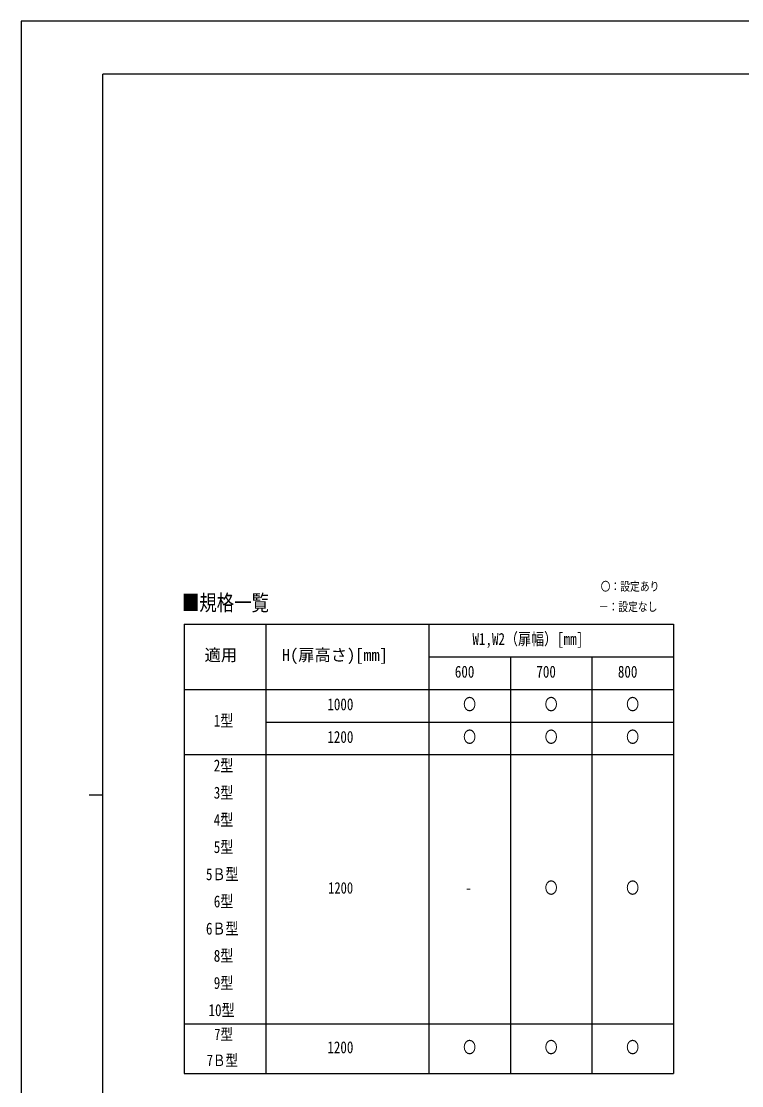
# Model space of a CAD drawing. Units: millimetres, scale not verified. Extents: x -4205 to 4205, y -2970 to 2970.
# Drawn here: x -4205 to -1554, y -945 to 2970 of the extents above; entities that cross this region are included whole.
import ezdxf
from ezdxf.enums import TextEntityAlignment as Align

# ---------------------------------------------------------------- set-up
doc = ezdxf.new("R2010")
doc.units = ezdxf.units.MM
doc.header["$LTSCALE"] = 10
doc.layers.add('0-2_USER1', color=3, linetype='Continuous')
doc.layers.add('0-7_YKK_ZWAK', color=7, linetype='Continuous')
doc.styles.add('ＭＳ ゴシック', font='')
doc.styles.get('ＭＳ ゴシック').set_extended_font_data('MS Gothic')

msp = doc.modelspace()

# ---------------------------------------------------------------- linework, layer by layer
at = {"layer": '0-2_USER1'}
for p, q in [((-3604.98, 752.32), (-1804.98, 752.32)), ((-3604.98, 752.32), (-3604.98, -900.98)), ((-3304.98, 752.32), (-3304.98, -900.98)), ((-2704.98, 752.32), (-2704.98, -900.98)), ((-1804.98, 752.32), (-1804.98, -900.98)), ((-2704.98, 632.32), (-1804.98, 632.32)), ((-2404.98, 632.32), (-2404.98, -900.98)), ((-2104.98, 632.32), (-2104.98, -900.98)), ((-3604.98, 512.32), (-1804.98, 512.32)), ((-3304.98, 392.32), (-1804.98, 392.32)), ((-3604.98, 272.32), (-1804.98, 272.32)), ((-3604.98, -717.68), (-1804.98, -717.68)), ((-3604.98, -900.98), (-1804.98, -900.98))]:
    msp.add_line(p, q, dxfattribs=at)
at = {"layer": '0-7_YKK_ZWAK'}
for p, q in [((3895.02, 2775), (-3904.98, 2775)), ((-3904.98, -2525), (-3904.98, 2775)), ((-3954.98, 125), (-3904.98, 125))]:
    msp.add_line(p, q, dxfattribs=at)
msp.add_lwpolyline([(-4205, -2970), (4205, -2970), (4205, 2970), (-4205, 2970)], close=True, dxfattribs=at)

# ---------------------------------------------------------------- texts
at = {"layer": '0-2_USER1', "style": 'ＭＳ ゴシック', "width": 0.8}
for s, height, p in [('〇：設定あり', 32.99, (-2072.63, 864.98)), ('■規格一覧', 58.65, (-3613.51, 784.32)), ('－：設定なし', 32.99, (-2079.83, 789.98)), ('W1,W2（扉幅）[mm]', 43.99, (-2544.58, 662.79)), ('600', 43.99, (-2609.38, 542.32)), ('700', 43.99, (-2309.38, 542.32)), ('800', 43.99, (-2009.38, 542.32)), ('1000', 43.99, (-3078.58, 422.32)), ('〇', 43.99, (-2578.98, 422.32)), ('〇', 43.99, (-2278.98, 422.32)), ('〇', 43.99, (-1978.98, 422.32)), ('1型', 43.99, (-3496.58, 362.32)), ('1200', 43.99, (-3078.58, 302.32)), ('〇', 43.99, (-2578.98, 302.32)), ('〇', 43.99, (-2278.98, 302.32)), ('〇', 43.99, (-1978.98, 302.32)), ('2型', 43.99, (-3496.58, 197.32)), ('3型', 43.99, (-3496.58, 97.32)), ('4型', 43.99, (-3496.58, -2.68)), ('5型', 43.99, (-3496.58, -102.68)), ('5Ｂ型', 43.99, (-3525.38, -202.68)), ('〇', 43.99, (-2278.98, -252.68)), ('〇', 43.99, (-1978.98, -252.68)), ('1200', 42.15, (-3075.5, -251.42)), ('-', 43.99, (-2570.98, -252.68)), ('6型', 43.99, (-3496.58, -302.68)), ('6Ｂ型', 43.99, (-3525.38, -402.68)), ('8型', 43.99, (-3496.58, -502.68)), ('9型', 43.99, (-3496.58, -602.68)), ('10型', 43.99, (-3515.78, -702.68)), ('7型', 42.15, (-3494.84, -790.17)), ('1200', 43.99, (-3078.58, -839.33)), ('〇', 43.99, (-2578.98, -839.33)), ('〇', 43.99, (-2278.98, -839.33)), ('〇', 43.99, (-1978.98, -839.33)), ('7Ｂ型', 42.15, (-3522.43, -885.98))]:
    msp.add_text(s, height=height, dxfattribs=at).set_placement(p, align=Align.BOTTOM_LEFT)
at = {"layer": '0-2_USER1', "style": 'ＭＳ ゴシック'}
for s, p in [('適用', (-3530.51, 603.69)), ('H(扉高さ)[mm]', (-3245.74, 603.99))]:
    msp.add_text(s, height=43.99, dxfattribs=at).set_placement(p, align=Align.BOTTOM_LEFT)

doc.saveas('drawing.dxf')
